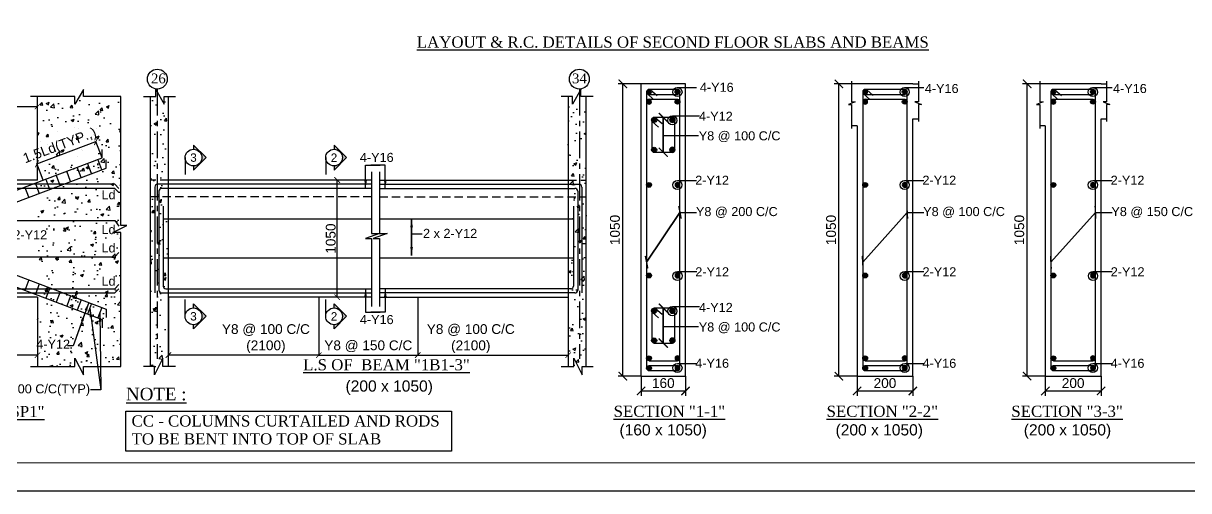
# Model space of a CAD drawing. Header units: inches. Extents: x 278200 to 407749, y -182622 to -96622.
# Drawn here: x 302675 to 344512, y -182622 to -165861 of the extents above; entities that cross this region are included whole.
import ezdxf
from ezdxf.enums import TextEntityAlignment as Align

# ---------------------------------------------------------------- set-up
doc = ezdxf.new("R2010")
doc.units = ezdxf.units.IN
doc.header["$MEASUREMENT"] = 0
doc.linetypes.add('CENTER', pattern=[50.8, 31.75, -6.35, 6.35, -6.35])
doc.linetypes.add('Hidden', pattern=[3, 2, -1])
for name, color, linetype in [('1', 8, 'Continuous'), ('1 SHEET', 7, 'Continuous'), ('2', 5, 'Continuous'), ('4', 4, 'Continuous'), ('5', 2, 'Continuous'), ('ARROW', 5, 'Continuous'), ('DIM', 251, 'Continuous'), ('GIRD CIR', 1, 'Continuous'), ('GIRD TEXT', 4, 'Continuous'), ('GRID', 8, 'CENTER'), ('REINFORCEMENT', 3, 'Continuous'), ('STIRRUPS', 3, 'Continuous'), ('TEXT-1', 3, 'Continuous')]:
    doc.layers.add(name, color=color, linetype=linetype)
for name, color, linetype, lineweight in [('GRID NO', 4, 'Continuous', 9), ('JKEC COLHAT', 2, 'Continuous', 20), ('text', 4, 'Continuous', 30)]:
    doc.layers.add(name, color=color, linetype=linetype, lineweight=lineweight)
doc.styles.add('T-200', font='arial.ttf', dxfattribs={"height": 300})
doc.styles.add('T200', font='sanss___.ttf', dxfattribs={"height": 275})
doc.styles.add('T300', font='sanss___.ttf', dxfattribs={"height": 350})
doc.styles.add('T400', font='romantic.ttf')
doc.dimstyles.new('SCALE 25', dxfattribs={"dimtxt": 500, "dimasz": 200, "dimexe": 6, "dimexo": 0, "dimgap": 50, "dimtad": 1, "dimdec": 0, "dimlfac": 0.25, "dimrnd": 5, "dimzin": 3, "dimdsep": 46, "dimtxsty": 'T300', "dimblk": 'ARCHTICK', "dimcen": 0.09, "dimclrd": 5, "dimclre": 8, "dimclrt": 1, "dimadec": 0, "dimazin": 0, "dimtfac": 1, "dimtdec": 0, "dimtix": 1, "dimtofl": 0, "dimtmove": 2, "dimatfit": 3, "dimfxl": 1, "dimtolj": 1, "dimtzin": 0, "dimlwd": -1, "dimlwe": -1, "dimarcsym": 0})
doc.dimstyles.new('SCALE-10', dxfattribs={"dimtxt": 350, "dimasz": 300, "dimexe": 170, "dimexo": 0, "dimgap": 100, "dimtad": 1, "dimdec": 0, "dimlfac": 0.1, "dimrnd": 5, "dimzin": 12, "dimdsep": 46, "dimtxsty": 'T300', "dimblk": 'ARCHTICK', "dimcen": 0, "dimclrd": 5, "dimclre": 252, "dimclrt": 1, "dimadec": 1, "dimazin": 3, "dimtfac": 1, "dimtdec": 0, "dimtix": 1, "dimtmove": 2, "dimatfit": 3, "dimldrblk": 'ARCHTICK', "dimfxl": 5000, "dimtvp": 1, "dimtolj": 1, "dimtzin": 9, "dimarcsym": 2})
doc.dimstyles.new('T200', dxfattribs={"dimtxt": 275, "dimasz": 250, "dimexe": 0, "dimexo": 0, "dimgap": 5, "dimtad": 1, "dimdec": 0, "dimrnd": 5, "dimzin": 0, "dimdsep": 46, "dimtxsty": 'T200', "dimblk": 'ARCHTICK', "dimcen": 300, "dimclrd": 5, "dimclre": 252, "dimclrt": 1, "dimadec": 0, "dimazin": 0, "dimtfac": 50, "dimtdec": 0, "dimtofl": 0, "dimtmove": 2, "dimatfit": 3, "dimfxl": 1, "dimtolj": 1, "dimtzin": 0, "dimarcsym": 2})

# ---------------------------------------------------------------- blocks, each defined once
blk = doc.blocks.new('_ARCHTICK')
at = {"color": 0, "linetype": 'ByBlock', "const_width": 0.15}
blk.add_lwpolyline([(-0.5, -0.5), (0.5, 0.5)], dxfattribs=at)
blk = doc.blocks.new('*D808')
at = {"layer": 'Defpoints', "color": 0}
for p in [(331955, -168032), (332608, -168032), (332608, -178515)]:
    blk.add_point(p, dxfattribs=at)
at = {"layer": 'DIM', "color": 252, "lineweight": -2}
for p, q in [((332608, -168032), (331785, -168032)), ((332608, -178515), (331785, -178515))]:
    blk.add_line(p, q, dxfattribs=at)
at = {"layer": 'DIM', "color": 5, "lineweight": -2}
blk.add_line((331955, -178515), (331955, -168032), dxfattribs=at)
at = {"layer": 'DIM', "color": 5, "lineweight": -2, "xscale": 300, "yscale": 300, "zscale": 300}
for p, rotation in [((331955, -168032), 90), ((331955, -178515), 270)]:
    blk.add_blockref('_ARCHTICK', p, dxfattribs=dict(at, rotation=rotation))
at = {"layer": 'DIM', "color": 1, "insert": (331674, -173273), "char_height": 350, "attachment_point": 5, "rotation": 90, "style": 'T300'}
blk.add_mtext('\\A1;1050', dxfattribs=at)
blk = doc.blocks.new('*D809')
at = {"layer": 'Defpoints', "color": 0}
for p in [(332608, -178515), (334608, -178515), (334608, -179046)]:
    blk.add_point(p, dxfattribs=at)
at = {"layer": 'DIM', "color": 252, "lineweight": -2}
for p, q in [((332608, -178515), (332608, -179216)), ((334608, -178515), (334608, -179216))]:
    blk.add_line(p, q, dxfattribs=at)
at = {"layer": 'DIM', "color": 5, "lineweight": -2}
blk.add_line((332608, -179046), (334608, -179046), dxfattribs=at)
at = {"layer": 'DIM', "color": 5, "lineweight": -2, "xscale": 300, "yscale": 300, "zscale": 300, "rotation": 180}
blk.add_blockref('_ARCHTICK', (332608, -179046), dxfattribs=at)
at = {"layer": 'DIM', "color": 5, "lineweight": -2, "xscale": 300, "yscale": 300, "zscale": 300}
blk.add_blockref('_ARCHTICK', (334608, -179046), dxfattribs=at)
at = {"layer": 'DIM', "color": 1, "insert": (333608, -178765), "char_height": 350, "attachment_point": 5, "style": 'T300'}
blk.add_mtext('\\A1;200', dxfattribs=at)
blk = doc.blocks.new('ROD')
at = {"layer": '5'}
h = blk.add_hatch(color=256, dxfattribs=at)
edge = h.paths.add_edge_path()
edge.add_arc((0, 0), 135, 0, 360)
at = {"layer": '5', "color": 6}
blk.add_circle((0, 0), 135, dxfattribs=at)
blk = doc.blocks.new('*D824')
at = {"layer": 'Defpoints', "color": 0}
for p in [(293585, -175682), (303185, -175682), (293585, -177760)]:
    blk.add_point(p, dxfattribs=at)
at = {"layer": 'DIM', "color": 8}
for p, q in [((293585, -175682), (293585, -177766)), ((303185, -175682), (303185, -177766))]:
    blk.add_line(p, q, dxfattribs=at)
at = {"layer": 'DIM', "color": 5}
blk.add_line((303185, -177760), (293585, -177760), dxfattribs=at)
at = {"layer": 'DIM', "color": 5, "xscale": 200, "yscale": 200, "zscale": 200, "rotation": 180}
blk.add_blockref('_ARCHTICK', (293585, -177760), dxfattribs=at)
at = {"layer": 'DIM', "color": 5, "xscale": 200, "yscale": 200, "zscale": 200}
blk.add_blockref('_ARCHTICK', (303185, -177760), dxfattribs=at)
at = {"layer": 'DIM', "color": 1, "insert": (298108, -177444), "char_height": 350, "attachment_point": 5, "style": 'T300'}
blk.add_mtext('\\A1;Y8 @ 200 C/C', dxfattribs=at)
blk = doc.blocks.new('*D825')
at = {"layer": 'Defpoints', "color": 0}
for p in [(293585, -168842), (303185, -168842), (303185, -168842)]:
    blk.add_point(p, dxfattribs=at)
at = {"layer": 'DIM', "color": 8}
for p, q in [((293585, -168842), (293585, -168836)), ((303185, -168842), (303185, -168836))]:
    blk.add_line(p, q, dxfattribs=at)
at = {"layer": 'DIM', "color": 5}
blk.add_line((293585, -168842), (303185, -168842), dxfattribs=at)
at = {"layer": 'DIM', "color": 5, "xscale": 200, "yscale": 200, "zscale": 200, "rotation": 180}
blk.add_blockref('_ARCHTICK', (293585, -168842), dxfattribs=at)
at = {"layer": 'DIM', "color": 5, "xscale": 200, "yscale": 200, "zscale": 200}
blk.add_blockref('_ARCHTICK', (303185, -168842), dxfattribs=at)
at = {"layer": 'DIM', "color": 1, "insert": (298385, -168612), "char_height": 350, "attachment_point": 5, "style": 'T300'}
blk.add_mtext('\\A1;2400', dxfattribs=at)
blk = doc.blocks.new('*D821')
at = {"layer": 'Defpoints', "color": 0}
for p in [(324197, -168032), (324850, -168032), (324850, -178515)]:
    blk.add_point(p, dxfattribs=at)
at = {"layer": 'DIM', "color": 252, "lineweight": -2}
for p, q in [((324850, -168032), (324027, -168032)), ((324850, -178515), (324027, -178515))]:
    blk.add_line(p, q, dxfattribs=at)
at = {"layer": 'DIM', "color": 5, "lineweight": -2}
blk.add_line((324197, -178515), (324197, -168032), dxfattribs=at)
at = {"layer": 'DIM', "color": 5, "lineweight": -2, "xscale": 300, "yscale": 300, "zscale": 300}
for p, rotation in [((324197, -168032), 90), ((324197, -178515), 270)]:
    blk.add_blockref('_ARCHTICK', p, dxfattribs=dict(at, rotation=rotation))
at = {"layer": 'DIM', "color": 1, "insert": (323916, -173273), "char_height": 350, "attachment_point": 5, "rotation": 90, "style": 'T300'}
blk.add_mtext('\\A1;1050', dxfattribs=at)
blk = doc.blocks.new('*D822')
at = {"layer": 'Defpoints', "color": 0}
for p in [(324850, -178515), (326450, -178515), (326450, -179046)]:
    blk.add_point(p, dxfattribs=at)
at = {"layer": 'DIM', "color": 252, "lineweight": -2}
for p, q in [((324850, -178515), (324850, -179216)), ((326450, -178515), (326450, -179216))]:
    blk.add_line(p, q, dxfattribs=at)
at = {"layer": 'DIM', "color": 5, "lineweight": -2}
blk.add_line((324850, -179046), (326450, -179046), dxfattribs=at)
at = {"layer": 'DIM', "color": 5, "lineweight": -2, "xscale": 300, "yscale": 300, "zscale": 300, "rotation": 180}
blk.add_blockref('_ARCHTICK', (324850, -179046), dxfattribs=at)
at = {"layer": 'DIM', "color": 5, "lineweight": -2, "xscale": 300, "yscale": 300, "zscale": 300}
blk.add_blockref('_ARCHTICK', (326450, -179046), dxfattribs=at)
at = {"layer": 'DIM', "color": 1, "insert": (325650, -178765), "char_height": 350, "attachment_point": 5, "style": 'T300'}
blk.add_mtext('\\A1;160', dxfattribs=at)
blk = doc.blocks.new('*D826')
at = {"layer": 'Defpoints', "color": 0}
for p in [(305283, -170100), (305503, -170682), (303385, -171482)]:
    blk.add_point(p, dxfattribs=at)
at = {"layer": 'DIM', "color": 5}
blk.add_line((303165, -170900), (305283, -170100), dxfattribs=at)
at = {"layer": 'DIM', "color": 8}
for p, q in [((305503, -170682), (305281, -170095)), ((303385, -171482), (303163, -170894))]:
    blk.add_line(p, q, dxfattribs=at)
at = {"layer": 'DIM', "color": 5, "xscale": 200, "yscale": 200, "zscale": 200}
for p, rotation in [((305283, -170100), 20.68537958490708), ((303165, -170900), 200.6853795849071)]:
    blk.add_blockref('_ARCHTICK', p, dxfattribs=dict(at, rotation=rotation))
at = {"layer": 'DIM', "color": 1, "insert": (303995, -170280), "char_height": 350, "attachment_point": 5, "rotation": 20.6854, "style": 'T300'}
blk.add_mtext('\\A1;1.5Ld(TYP.,)', dxfattribs=at)
blk = doc.blocks.new('*D831')
at = {"layer": 'Defpoints', "color": 0}
for p in [(313942, -171482), (314202, -171482), (314302, -175682)]:
    blk.add_point(p, dxfattribs=at)
at = {"layer": 'DIM', "color": 8}
for p, q in [((314202, -171482), (313936, -171482)), ((314302, -175682), (313936, -175682))]:
    blk.add_line(p, q, dxfattribs=at)
at = {"layer": 'DIM', "color": 5}
blk.add_line((313942, -175682), (313942, -171482), dxfattribs=at)
at = {"layer": 'DIM', "color": 5, "xscale": 200, "yscale": 200, "zscale": 200}
for p, rotation in [((313942, -171482), 90), ((313942, -175682), 270)]:
    blk.add_blockref('_ARCHTICK', p, dxfattribs=dict(at, rotation=rotation))
at = {"layer": 'DIM', "color": 1, "insert": (313712, -173582), "char_height": 350, "attachment_point": 5, "rotation": 90, "style": 'T300'}
blk.add_mtext('\\A1;1050', dxfattribs=at)
blk = doc.blocks.new('*D832')
at = {"layer": 'Defpoints', "color": 0}
for p in [(307885, -175682), (313285, -175682), (307885, -177760)]:
    blk.add_point(p, dxfattribs=at)
at = {"layer": 'DIM', "color": 8}
for p, q in [((307885, -175682), (307885, -177766)), ((313285, -175682), (313285, -177766))]:
    blk.add_line(p, q, dxfattribs=at)
at = {"layer": 'DIM', "color": 5}
blk.add_line((313285, -177760), (307885, -177760), dxfattribs=at)
at = {"layer": 'DIM', "color": 5, "xscale": 200, "yscale": 200, "zscale": 200, "rotation": 180}
blk.add_blockref('_ARCHTICK', (307885, -177760), dxfattribs=at)
at = {"layer": 'DIM', "color": 5, "xscale": 200, "yscale": 200, "zscale": 200}
blk.add_blockref('_ARCHTICK', (313285, -177760), dxfattribs=at)
at = {"layer": 'DIM', "color": 1, "insert": (311384, -177171), "char_height": 350, "attachment_point": 5, "style": 'T300'}
blk.add_mtext('\\A1;Y8 @ 100 C/C\\P(2100)', dxfattribs=at)
blk = doc.blocks.new('*D835')
at = {"layer": 'Defpoints', "color": 0}
for p in [(313285, -175682), (316836, -175682), (316836, -177760)]:
    blk.add_point(p, dxfattribs=at)
at = {"layer": 'DIM', "color": 8}
for p, q in [((313285, -175682), (313285, -177766)), ((316836, -175682), (316836, -177766))]:
    blk.add_line(p, q, dxfattribs=at)
at = {"layer": 'DIM', "color": 5}
blk.add_line((313285, -177760), (316836, -177760), dxfattribs=at)
at = {"layer": 'DIM', "color": 5, "xscale": 200, "yscale": 200, "zscale": 200, "rotation": 180}
blk.add_blockref('_ARCHTICK', (313285, -177760), dxfattribs=at)
at = {"layer": 'DIM', "color": 5, "xscale": 200, "yscale": 200, "zscale": 200}
blk.add_blockref('_ARCHTICK', (316836, -177760), dxfattribs=at)
at = {"layer": 'DIM', "color": 1, "insert": (315060, -177444), "char_height": 350, "attachment_point": 5, "style": 'T300'}
blk.add_mtext('\\A1;Y8 @ 150 C/C', dxfattribs=at)
blk = doc.blocks.new('*D836')
at = {"layer": 'Defpoints', "color": 0}
for p in [(316836, -175682), (322236, -175682), (322236, -177760)]:
    blk.add_point(p, dxfattribs=at)
at = {"layer": 'DIM', "color": 8}
for p, q in [((316836, -175682), (316836, -177766)), ((322236, -175682), (322236, -177766))]:
    blk.add_line(p, q, dxfattribs=at)
at = {"layer": 'DIM', "color": 5}
blk.add_line((316836, -177760), (322236, -177760), dxfattribs=at)
at = {"layer": 'DIM', "color": 5, "xscale": 200, "yscale": 200, "zscale": 200, "rotation": 180}
blk.add_blockref('_ARCHTICK', (316836, -177760), dxfattribs=at)
at = {"layer": 'DIM', "color": 5, "xscale": 200, "yscale": 200, "zscale": 200}
blk.add_blockref('_ARCHTICK', (322236, -177760), dxfattribs=at)
at = {"layer": 'DIM', "color": 1, "insert": (318738, -177171), "char_height": 350, "attachment_point": 5, "style": 'T300'}
blk.add_mtext('\\A1;Y8 @ 100 C/C\\P(2100)', dxfattribs=at)
blk = doc.blocks.new('*D837')
at = {"layer": 'Defpoints', "color": 0}
for p in [(338711, -168032), (339364, -168032), (339364, -178515)]:
    blk.add_point(p, dxfattribs=at)
at = {"layer": 'DIM', "color": 252, "lineweight": -2}
for p, q in [((339364, -168032), (338541, -168032)), ((339364, -178515), (338541, -178515))]:
    blk.add_line(p, q, dxfattribs=at)
at = {"layer": 'DIM', "color": 5, "lineweight": -2}
blk.add_line((338711, -178515), (338711, -168032), dxfattribs=at)
at = {"layer": 'DIM', "color": 5, "lineweight": -2, "xscale": 300, "yscale": 300, "zscale": 300}
for p, rotation in [((338711, -168032), 90), ((338711, -178515), 270)]:
    blk.add_blockref('_ARCHTICK', p, dxfattribs=dict(at, rotation=rotation))
at = {"layer": 'DIM', "color": 1, "insert": (338431, -173273), "char_height": 350, "attachment_point": 5, "rotation": 90, "style": 'T300'}
blk.add_mtext('\\A1;1050', dxfattribs=at)
blk = doc.blocks.new('*D838')
at = {"layer": 'Defpoints', "color": 0}
for p in [(339364, -178515), (341364, -178515), (341364, -179046)]:
    blk.add_point(p, dxfattribs=at)
at = {"layer": 'DIM', "color": 252, "lineweight": -2}
for p, q in [((339364, -178515), (339364, -179216)), ((341364, -178515), (341364, -179216))]:
    blk.add_line(p, q, dxfattribs=at)
at = {"layer": 'DIM', "color": 5, "lineweight": -2}
blk.add_line((339364, -179046), (341364, -179046), dxfattribs=at)
at = {"layer": 'DIM', "color": 5, "lineweight": -2, "xscale": 300, "yscale": 300, "zscale": 300, "rotation": 180}
blk.add_blockref('_ARCHTICK', (339364, -179046), dxfattribs=at)
at = {"layer": 'DIM', "color": 5, "lineweight": -2, "xscale": 300, "yscale": 300, "zscale": 300}
blk.add_blockref('_ARCHTICK', (341364, -179046), dxfattribs=at)
at = {"layer": 'DIM', "color": 1, "insert": (340364, -178765), "char_height": 350, "attachment_point": 5, "style": 'T300'}
blk.add_mtext('\\A1;200', dxfattribs=at)

msp = doc.modelspace()

# ---------------------------------------------------------------- hatches: boundary and pattern name
at = {"layer": '1'}
h = msp.add_hatch(dxfattribs=at)
h.set_pattern_fill('AR-CONC', color=256, scale=150, style=0)
h.set_pattern_definition([(50, (124248.6, -18806.5), (1075.8903, -94.1282), [112.5, -1237.5]), (355, (124248.6, -18806.5), (-208.127, 1128.288), [90, -990]), (100.45144, (124338.3, -18814.3), (867.7633, 1034.16), [95.6103, -1051.713]), (46.1842, (124248.6, -18506.5), (1600.862, -248.279), [168.75, -1856.25]), (96.6356, (124382, -18527.2), (1401.993, 1461.178), [143.416, -1577.571]), (351.1842, (124248.6, -18506.5), (1401.993, 1461.178), [135, -1485]), (21, (124398.6, -18581.5), (895.3606, -603.9283), [112.5, -1237.5]), (326, (124398.6, -18581.5), (364.973, 1087.725), [90, -990]), (71.45144, (124473.2, -18631.8), (1260.3336, 483.7967), [95.6103, -1051.713]), (37.5, (124248.6, -18806.47), (18.2398, 499.3408), [0, -978, 0, -1005, 0, -993.75]), (7.5, (124248.6, -18806.47), (394.6043, 591.6176), [0, -573, 0, -955.5, 0, -378.75]), (327.5, (123914.1, -18806.47), (800.73365, -33.8323), [0, -375, 0, -1170, 0, -1552.5]), (317.5, (123764.1, -18806.5), (874.7793, 150.1575), [0, -487.5, 0, -777, 0, -1102.5])])
h.paths.add_polyline_path([(303184.9, -168682), (304529.9, -168682), (304679.9, -168982), (304679.9, -168382), (304829.9, -168682), (306174.9, -168682), (306174.9, -171682), (303184.9, -171682)])
h.paths.add_polyline_path([(303184.9, -171682), (306174.9, -171682), (306174.9, -172202), (303184.9, -172202)])
h.paths.add_polyline_path([(306174.9, -178170.1), (304829.9, -178170.1), (304829.9, -178469.6), (304529.9, -177864.6), (304529.9, -178170.1), (303184.9, -178170.1), (303184.9, -172202), (306174.9, -172202), (306174.9, -173116.2), (306389.4, -173116.2), (305892.4, -173360.2), (306174.9, -173360.2)])
h = msp.add_hatch(dxfattribs=at)
h.set_pattern_fill('AR-CONC', color=256, scale=150, style=0)
h.set_pattern_definition([(50, (134949.1, -18806.5), (1075.8903, -94.1282), [112.5, -1237.5]), (355, (134949.1, -18806.5), (-208.127, 1128.288), [90, -990]), (100.45144, (135038.8, -18814.3), (867.7633, 1034.16), [95.6103, -1051.713]), (46.1842, (134949.1, -18506.5), (1600.862, -248.279), [168.75, -1856.25]), (96.6356, (135082.5, -18527.2), (1401.993, 1461.178), [143.416, -1577.571]), (351.1842, (134949.1, -18506.5), (1401.993, 1461.178), [135, -1485]), (21, (135099.1, -18581.5), (895.3606, -603.9283), [112.5, -1237.5]), (326, (135099.1, -18581.5), (364.973, 1087.725), [90, -990]), (71.45144, (135173.7, -18631.8), (1260.3336, 483.7967), [95.6103, -1051.713]), (37.5, (134949.1, -18806.47), (18.2398, 499.3408), [0, -978, 0, -1005, 0, -993.75]), (7.5, (134949.1, -18806.47), (394.6043, 591.6176), [0, -573, 0, -955.5, 0, -378.75]), (327.5, (134614.6, -18806.47), (800.73365, -33.8323), [0, -375, 0, -1170, 0, -1552.5]), (317.5, (134464.6, -18806.5), (874.7793, 150.1575), [0, -487.5, 0, -777, 0, -1102.5])])
h.paths.add_polyline_path([(307245.4, -172202), (307245.4, -178170.1), (307885.4, -178170.1), (307885.4, -172202)])
h.paths.add_polyline_path([(307245.4, -168482), (307245.4, -171682), (307885.4, -171682), (307885.4, -168482)])
h.paths.add_polyline_path([(307245.4, -171682), (307245.4, -172202), (307885.4, -172202), (307885.4, -171682)])
h = msp.add_hatch(dxfattribs=at)
h.set_pattern_fill('AR-CONC', color=256, scale=150, style=0)
h.set_pattern_definition([(50, (114269.6, -18806.5), (1075.8903, -94.1282), [112.5, -1237.5]), (355, (114269.6, -18806.5), (-208.127, 1128.288), [90, -990]), (100.45144, (114359.2, -18814.3), (867.7633, 1034.16), [95.6103, -1051.713]), (46.1842, (114269.6, -18506.5), (1600.862, -248.279), [168.75, -1856.25]), (96.63564, (114403, -18527.2), (1401.993, 1461.178), [143.416, -1577.571]), (351.1842, (114269.6, -18506.5), (1401.993, 1461.178), [135, -1485]), (21, (114419.6, -18581.5), (895.3606, -603.9283), [112.5, -1237.5]), (326, (114419.6, -18581.5), (364.973, 1087.725), [90, -990]), (71.45144, (114494.2, -18631.8), (1260.3336, 483.7967), [95.6103, -1051.713]), (37.5, (114269.6, -18806.47), (18.2398, 499.3408), [0, -978, 0, -1005, 0, -993.75]), (7.5, (114269.6, -18806.47), (394.6043, 591.6176), [0, -573, 0, -955.5, 0, -378.75]), (327.5, (113935.1, -18806.47), (800.73365, -33.8323), [0, -375, 0, -1170, 0, -1552.5]), (317.5, (113785.1, -18806.5), (874.7793, 150.1575), [0, -487.5, 0, -777, 0, -1102.5])])
h.paths.add_polyline_path([(322876.4, -172202), (322876.4, -178170.1), (322236.4, -178170.1), (322236.4, -172202)])
h.paths.add_polyline_path([(322876.4, -168482), (322876.4, -171682), (322236.4, -171682), (322236.4, -168482)])
h.paths.add_polyline_path([(322876.4, -171682), (322876.4, -172202), (322236.4, -172202), (322236.4, -171682)])
for points in [[(309234.2, -170676.9), (308784.2, -171126.9), (308784.2, -170976.9, 0.4142136), (309084.2, -170676.9, 0.4142136), (308784.2, -170376.9), (308784.2, -170226.9)], [(314279.7, -170676.9), (313829.7, -171126.9), (313829.7, -170976.9, 0.4142136), (314129.7, -170676.9, 0.4142136), (313829.7, -170376.9), (313829.7, -170226.9)], [(309234.2, -176369.1), (308784.2, -175919.1), (308784.2, -176069.1, -0.4142136), (309084.2, -176369.1, -0.4142136), (308784.2, -176669.1), (308784.2, -176819.1)], [(314279.7, -176369.1), (313829.7, -175919.1), (313829.7, -176069.1, -0.4142136), (314129.7, -176369.1, -0.4142136), (313829.7, -176669.1), (313829.7, -176819.1)]]:
    msp.add_hatch(color=30, dxfattribs=at).paths.add_polyline_path(points)
at = {"layer": '5'}
h = msp.add_hatch(color=6, dxfattribs=at)
edge = h.paths.add_edge_path()
edge.add_ellipse((325323.3, -169327.5), major_axis=(90.7, 0.6), ratio=1, start_angle=0, end_angle=360)
h = msp.add_hatch(color=6, dxfattribs=at)
edge = h.paths.add_edge_path()
edge.add_ellipse((325975.8, -169327.5), major_axis=(-90.7, 0.6), ratio=1, start_angle=0, end_angle=360, ccw=False)
h = msp.add_hatch(color=6, dxfattribs=at)
edge = h.paths.add_edge_path()
edge.add_ellipse((325323.3, -170396.4), major_axis=(90.7, 0.6), ratio=1, start_angle=0, end_angle=360)
h = msp.add_hatch(color=6, dxfattribs=at)
edge = h.paths.add_edge_path()
edge.add_ellipse((325974.2, -170397.2), major_axis=(-90.7, 0.6), ratio=1, start_angle=0, end_angle=360, ccw=False)
h = msp.add_hatch(color=6, dxfattribs=at)
edge = h.paths.add_edge_path()
edge.add_ellipse((325323.3, -176168.1), major_axis=(90.7, 0.6), ratio=1, start_angle=0, end_angle=360)
h = msp.add_hatch(color=6, dxfattribs=at)
edge = h.paths.add_edge_path()
edge.add_ellipse((325975.8, -176168.1), major_axis=(-90.7, 0.6), ratio=1, start_angle=0, end_angle=360, ccw=False)
h = msp.add_hatch(color=6, dxfattribs=at)
edge = h.paths.add_edge_path()
edge.add_ellipse((325323.3, -177237), major_axis=(90.7, 0.6), ratio=1, start_angle=0, end_angle=360)
h = msp.add_hatch(color=6, dxfattribs=at)
edge = h.paths.add_edge_path()
edge.add_ellipse((325975.1, -177237.6), major_axis=(-90.7, 0.6), ratio=1, start_angle=0, end_angle=360, ccw=False)

# ---------------------------------------------------------------- linework, layer by layer
at = {"layer": '1', "color": 30}
for p, q in [((308484.2, -170676.9), (308484.2, -171276.9)), ((313529.7, -170676.9), (313529.7, -171276.9)), ((308484.2, -176369.1), (308484.2, -175769.1)), ((313529.7, -176369.1), (313529.7, -175769.1))]:
    msp.add_line(p, q, dxfattribs=at)
at = {"layer": '1', "linetype": 'Hidden', "lineweight": -3, "ltscale": 150}
for p, q in [((307885.4, -171482), (307245.4, -171482)), ((322236.4, -171482), (322876.4, -171482)), ((315176.7, -172082), (307245.4, -172082)), ((315456.7, -172082), (322876.4, -172082))]:
    msp.add_line(p, q, dxfattribs=at)
at = {"layer": '1'}
for points in [[(332407.7, -167934.3), (332407.7, -168680.3), (332535.4, -168680.3), (332296.8, -168775.2), (332407.7, -168775.2), (332407.7, -169635.2)], [(334807.7, -167934.3), (334807.7, -168680.3), (334679.9, -168680.3), (334918.5, -168775.2), (334807.7, -168775.2), (334807.7, -169385.2)], [(339164.3, -167934.3), (339164.3, -168680.3), (339292, -168680.3), (339053.5, -168775.2), (339164.3, -168775.2), (339164.3, -169635.2)], [(341564.3, -167934.3), (341564.3, -168680.3), (341436.5, -168680.3), (341675.1, -168775.2), (341564.3, -168775.2), (341564.3, -169385.2)]]:
    msp.add_lwpolyline(points, dxfattribs=at)
at = {"layer": '1', "lineweight": -3, "ltscale": 0.5}
for points in [[(306174.9, -168482), (304829.9, -168482), (304829.9, -168239.5), (304529.9, -168761.5), (304529.9, -168482), (302937.4, -168482)], [(306174.9, -178170.1), (306174.9, -173360.2), (305892.4, -173360.2), (306389.4, -173116.2), (306174.9, -173116.2), (306174.9, -168482)], [(306991.9, -168482), (307435.3, -168482), (307435.3, -168239.5), (307735.3, -168761.5), (307735.3, -168482), (308132.8, -168482)], [(323129.8, -168482), (322686.5, -168482), (322686.5, -168239.5), (322386.5, -168761.5), (322386.5, -168482), (321988.9, -168482)], [(315176.7, -171182), (315176.7, -173400.2), (315461.3, -173400.2), (314956.8, -173579.7), (315176.7, -173579.7), (315176.7, -176016.9)], [(315456, -171182), (315456, -173400.2), (315740.6, -173400.2), (315236.1, -173579.7), (315456, -173579.7), (315456, -176016.9)], [(302937.4, -178170.1), (304529.9, -178170.1), (304529.9, -177864.6), (304829.9, -178469.6), (304829.9, -178170.1), (306174.9, -178170.1)], [(308132.8, -178170.1), (307686.9, -178170.1), (307686.9, -177864.6), (307386.9, -178469.6), (307386.9, -178170.1), (306991.9, -178170.1)], [(321988.9, -178170.1), (322434.9, -178170.1), (322434.9, -177864.6), (322734.9, -178469.6), (322734.9, -178170.1), (323129.8, -178170.1)]]:
    msp.add_lwpolyline(points, dxfattribs=at)
at = {"layer": '1', "color": 30}
for points in [[(308784.2, -170976.9), (308784.2, -171126.9), (309234.2, -170676.9), (308784.2, -170226.9), (308784.2, -170376.9)], [(313829.7, -170976.9), (313829.7, -171126.9), (314279.7, -170676.9), (313829.7, -170226.9), (313829.7, -170376.9)], [(308784.2, -176069.1), (308784.2, -175919.1), (309234.2, -176369.1), (308784.2, -176819.1), (308784.2, -176669.1)], [(313829.7, -176069.1), (313829.7, -175919.1), (314279.7, -176369.1), (313829.7, -176819.1), (313829.7, -176669.1)]]:
    msp.add_lwpolyline(points, dxfattribs=at)
for centre in [(308784.2, -170676.9), (313829.7, -170676.9), (308784.2, -176369.1), (313829.7, -176369.1)]:
    msp.add_circle(centre, 300, dxfattribs=at)
at = {"layer": '2'}
for p, q in [((326146.2, -168160.7), (326847.7, -168160.7)), ((332607.7, -168031.6), (332407.7, -168031.6)), ((334304.1, -168160.7), (335005.6, -168160.7)), ((334607.7, -168031.6), (334807.7, -168031.6)), ((339364.3, -168031.6), (339164.3, -168031.6)), ((341060.8, -168160.7), (341762.3, -168160.7)), ((341364.3, -168031.6), (341564.3, -168031.6)), ((303184.9, -171482), (303184.9, -168482)), ((307245.4, -178170.1), (307245.4, -168482)), ((307885.4, -178170.1), (307885.4, -168482)), ((322236.4, -168482), (322236.4, -178170.1)), ((322876.4, -178170.1), (322876.4, -168482)), ((325976.4, -169178), (326952.6, -169178)), ((334607.7, -169281.6), (334807.7, -169281.6)), ((341364.3, -169281.6), (341564.3, -169281.6)), ((332607.7, -169531.6), (332407.7, -169531.6)), ((339364.3, -169531.6), (339164.3, -169531.6)), ((325649.7, -169887.7), (326918.4, -169887.7)), ((303184.9, -171482), (293584.9, -171482)), ((315176.7, -171482), (307885.4, -171482)), ((315456.7, -171482), (322236.4, -171482)), ((326155.8, -171492), (326846.1, -171492)), ((334313.8, -171492), (335004, -171492)), ((341070.4, -171492), (341760.7, -171492)), ((326249.7, -172641.1), (326847.7, -172641.1)), ((334407.7, -172641.1), (335005.6, -172641.1)), ((341164.3, -172641.1), (341762.3, -172641.1)), ((326159, -174758), (326849.3, -174758)), ((334316.9, -174758), (335007.2, -174758)), ((341073.6, -174758), (341763.8, -174758)), ((303184.9, -175682), (293584.9, -175682)), ((303184.9, -175682), (303184.9, -178170.1)), ((315176.7, -175682), (307885.4, -175682)), ((315456.7, -175682), (322236.4, -175682)), ((325976.4, -176018.6), (326952.6, -176018.6)), ((325649.7, -176728.3), (326918.4, -176728.3)), ((326157.4, -178056.6), (326847.7, -178056.6)), ((334315.4, -178056.6), (335005.6, -178056.6)), ((341072, -178056.6), (341762.3, -178056.6))]:
    msp.add_line(p, q, dxfattribs=at)
msp.add_lwpolyline([(326449.7, -168031.6), (324849.7, -168031.6), (324849.7, -178514.9), (326449.7, -178514.9)], close=True, dxfattribs=at)
for points in [[(334607.7, -168031.6), (332607.7, -168031.6)], [(341364.3, -168031.6), (339364.3, -168031.6)], [(332607.7, -169531.6), (332607.7, -178514.9), (334607.7, -178514.9), (334607.7, -169281.6)], [(339364.3, -169531.6), (339364.3, -178514.9), (341364.3, -178514.9), (341364.3, -169281.6)]]:
    msp.add_lwpolyline(points, dxfattribs=at)
for centre in [(326157.4, -168325.3), (334315.4, -168325.3), (341072, -168325.3), (325976.4, -169342.6), (326155.8, -171656.6), (334313.8, -171656.6), (341070.4, -171656.6), (326159, -174922.6), (334316.9, -174922.6), (341073.6, -174922.6), (325976.4, -176183.2), (326157.4, -178221.2), (334315.4, -178221.2), (341072, -178221.2)]:
    msp.add_circle(centre, 164.6, dxfattribs=at)
at = {"layer": '4', "color": 1}
msp.add_lwpolyline([(306354.1, -179766.2), (318043.6, -179766.2), (318043.6, -181209.1), (306354.1, -181209.1)], close=True, dxfattribs=at)
at = {"layer": '5'}
for p, q in [((325080.4, -168391.8), (325291.1, -168582.6)), ((325193.2, -168250.4), (325426.7, -168449.1)), ((332838.3, -168391.8), (333049, -168582.6)), ((332951.1, -168250.4), (333184.7, -168449.1)), ((339594.9, -168391.8), (339805.6, -168582.6)), ((339707.7, -168250.4), (339941.3, -168449.1))]:
    msp.add_line(p, q, dxfattribs=at)
at = {"layer": '5', "color": 6}
for p, q in [((325140.3, -168408), (326157.3, -168408)), ((325140.3, -168584.4), (326157.3, -168584.4)), ((332897.1, -168408), (334318.2, -168408)), ((332897.1, -168584.4), (334318.2, -168584.4)), ((339653.8, -168408), (341074.8, -168408)), ((339653.8, -168584.4), (341074.8, -168584.4)), ((325140.3, -177962.1), (326157.3, -177962.1)), ((325140.3, -178138.5), (326157.3, -178138.5)), ((332897.1, -177962.1), (334318.2, -177962.1)), ((332897.1, -178138.5), (334318.2, -178138.5)), ((339653.8, -177962.1), (341074.8, -177962.1)), ((339653.8, -178138.5), (341074.8, -178138.5))]:
    msp.add_line(p, q, dxfattribs=at)
at = {"layer": '5', "lineweight": -3, "ltscale": 0.5}
for p, q in [((307395.4, -171732), (307395.4, -175532)), ((315176.7, -171632), (307495.4, -171632)), ((315176.7, -171632), (307495.4, -171632)), ((307545.4, -171882), (307545.4, -175432)), ((315176.7, -171782), (307645.4, -171782)), ((315176.7, -171782), (307645.4, -171782)), ((315456.7, -171632), (322626.4, -171632)), ((315456.7, -171632), (322626.4, -171632)), ((315456.7, -171782), (322476.4, -171782)), ((315456.7, -171782), (322476.4, -171782)), ((322576.4, -171882), (322576.4, -175432)), ((322726.4, -171732), (322726.4, -175532)), ((307695.4, -172418.3), (307695.4, -172443.1)), ((307695.4, -172443.1), (307695.4, -175282)), ((322426.4, -172418.3), (322426.4, -172443.1)), ((322426.4, -172443.1), (322426.4, -175282)), ((315176.7, -172882), (307695.4, -172882)), ((322426.4, -172882), (315456, -172882)), ((315176.7, -174282), (307695.4, -174282)), ((322426.4, -174282), (315456, -174282)), ((307645.4, -175532), (315176.7, -175532)), ((307795.4, -175382), (315176.7, -175382)), ((322326.4, -175382), (315456.7, -175382)), ((322476.4, -175532), (315456.7, -175532))]:
    msp.add_line(p, q, dxfattribs=at)
at = {"layer": '5'}
for points in [[(325149.7, -178314.9), (326149.7, -178314.9, 0.4142136), (326249.7, -178214.9), (326249.7, -168331.6, 0.4142136), (326149.7, -168231.6), (325149.7, -168231.6, 0.4142136), (325049.7, -168331.6), (325049.7, -178214.9, 0.4142136)], [(332907.7, -178314.9), (334307.7, -178314.9, 0.4142136), (334407.7, -178214.9), (334407.7, -168331.6, 0.4142136), (334307.7, -168231.6), (332907.7, -168231.6, 0.4142136), (332807.7, -168331.6), (332807.7, -178214.9, 0.4142136)], [(339664.3, -178314.9), (341064.3, -178314.9, 0.4142136), (341164.3, -178214.9), (341164.3, -168331.6, 0.4142136), (341064.3, -168231.6), (339664.3, -168231.6, 0.4142136), (339564.3, -168331.6), (339564.3, -178214.9, 0.4142136)]]:
    msp.add_lwpolyline(points, format="xyb", close=True, dxfattribs=at)
at = {"layer": '5', "lineweight": -3, "ltscale": 0.5}
for points in [[(293041.7, -174682), (293191.7, -174832), (294503.7, -174832), (305502.3, -170679.2), (305502.3, -170383.5)], [(293041.7, -175082), (293191.7, -175232), (294576.7, -175232), (305643.6, -171053.4), (305643.6, -170757.8)], [(306109.9, -171782), (305959.9, -171632), (293191.7, -171632), (293041.7, -171782)], [(306109.9, -171782), (305959.9, -171632), (293191.7, -171632), (293041.7, -171782)], [(306109.9, -171932), (305959.9, -171782), (293191.7, -171782), (293041.7, -171932)], [(293041.7, -172082), (293191.7, -171932), (294576.7, -171932), (305643.6, -176110.6), (305643.6, -176406.3)], [(293041.7, -172482), (293191.7, -172332), (294503.7, -172332), (305502.3, -176484.9), (305502.3, -176780.5)], [(293041.7, -173110.9), (293191.7, -172932), (305959.9, -172932), (306109.9, -173133.7)], [(293041.7, -174082), (293191.7, -174232), (305959.9, -174232), (306109.9, -174082)], [(293041.7, -175232), (293191.7, -175382), (305959.9, -175382), (306109.9, -175232)], [(293041.7, -175382), (293191.7, -175532), (305959.9, -175532), (306109.9, -175382)]]:
    msp.add_lwpolyline(points, dxfattribs=at)
at = {"layer": '5', "color": 6}
for centre in [(325323.3, -169327.5), (325323.3, -169327.5), (325975.8, -169327.5), (325976.4, -169327.2), (325323.3, -170396.4), (325323.3, -170396.4), (325974.2, -170397.2), (325974.8, -170397), (325323.3, -176168.1), (325323.3, -176168.1), (325975.8, -176168.1), (325976.4, -176167.9), (325323.3, -177237), (325323.3, -177237), (325975.1, -177237.6), (325975.7, -177237.4)]:
    msp.add_circle(centre, 90.5, dxfattribs=at)
at = {"layer": '5', "lineweight": -3, "ltscale": 0.5}
for centre, start, end in [((307495.4, -171732), 90, 180), ((307645.4, -171882), 90, 180), ((322476.4, -171882), 0, 90), ((322626.4, -171732), 0, 90), ((307795.4, -175282), 180, 270), ((322326.4, -175282), 270, 0), ((307645.4, -175432), 180, 270), ((322476.4, -175432), 270, 0)]:
    msp.add_arc(centre, 100, start, end, dxfattribs=at)
at = {"layer": '5', "color": 6}
for centre in [(325323.3, -169327.5), (325323.3, -170396.4), (325323.3, -176168.1), (325323.3, -177237)]:
    msp.add_ellipse(centre, major_axis=(90.7, 0.6), ratio=1, start_param=3.1347379, end_param=9.4179232, dxfattribs=at)
at = {"layer": '5', "color": 6, "extrusion": (0, 0, -1)}
for centre in [(325975.8, -169327.5), (325974.2, -170397.2), (325975.8, -176168.1), (325975.1, -177237.6)]:
    msp.add_ellipse(centre, major_axis=(-90.7, 0.6), ratio=1, start_param=3.1347379, end_param=9.4179232, dxfattribs=at)
at = {"layer": 'ARROW'}
msp.add_lwpolyline([(316613.8, -173415.4), (316998.5, -173415.4)], dxfattribs=at)
at = {"layer": 'Defpoints', "ltscale": 0.2}
msp.add_lwpolyline([(278199.9, -182621.9), (400199.9, -182621.9), (400199.9, -96621.9), (278199.9, -96621.9)], close=True, dxfattribs=at)
at = {"layer": 'GIRD CIR'}
for centre in [(307485.4, -167861.5), (322636.4, -167861.5)]:
    msp.add_circle(centre, 356.5, dxfattribs=at)
at = {"layer": 'GRID', "ltscale": 30}
for p, q in [((307485.4, -168218), (307485.4, -177892.6)), ((322636.4, -168218), (322636.4, -177892.6))]:
    msp.add_line(p, q, dxfattribs=at)
at = {"layer": 'JKEC COLHAT', "ltscale": 0.2}
msp.add_lwpolyline([(279199.9, -181621.9), (399199.9, -181621.9), (399199.9, -97621.9), (279199.9, -97621.9)], close=True, dxfattribs=at)
at = {"layer": 'STIRRUPS'}
for p, q in [((325261.6, -169393.4), (325472.3, -169584.2)), ((325374.4, -169251.9), (325608, -169450.6)), ((304747, -171392), (304605.7, -171017.8)), ((305121.2, -171250.7), (304979.9, -170876.5)), ((305495.4, -171109.4), (305354.1, -170735.2)), ((303624.3, -171815.9), (303483, -171441.7)), ((303998.6, -171674.6), (303857.3, -171300.4)), ((304372.8, -171533.3), (304231.5, -171159.1)), ((302875.9, -172098.5), (302734.6, -171724.2)), ((303250.1, -171957.2), (303108.8, -171582.9)), ((302875.9, -175065.6), (302734.6, -175439.9)), ((303250.1, -175206.9), (303108.8, -175581.1)), ((303624.3, -175348.2), (303483, -175722.4)), ((303998.6, -175489.5), (303857.3, -175863.7)), ((304372.8, -175630.8), (304231.5, -176005)), ((304747, -175772.1), (304605.7, -176146.3)), ((305121.2, -175913.4), (304979.9, -176287.6)), ((305495.4, -176054.7), (305354.1, -176428.9)), ((325374.4, -176092.5), (325608, -176291.2)), ((325261.6, -176234), (325472.3, -176424.8))]:
    msp.add_line(p, q, dxfattribs=at)
for points in [[(325322.8, -170487.1), (325976.7, -170487.1, 0.4142136), (326066.7, -170397.1), (326066.7, -169326.7, 0.4142136), (325976.7, -169236.7), (325322.8, -169236.7, 0.4142136), (325232.8, -169326.7), (325232.8, -170397.1, 0.4142136)], [(325322.8, -177327.7), (325976.7, -177327.7, 0.4142136), (326066.7, -177237.7), (326066.7, -176167.4, 0.4142136), (325976.7, -176077.4), (325322.8, -176077.4, 0.4142136), (325232.8, -176167.4), (325232.8, -177237.7, 0.4142136)]]:
    msp.add_lwpolyline(points, format="xyb", close=True, dxfattribs=at)

# ---------------------------------------------------------------- block references
at = {"layer": '5', "yscale": 0.6479999998491258, "zscale": 0.6479999998491258, "rotation": 180}
for p, xscale in [((325138.3, -168673.3), -0.6479999998491258), ((325139.2, -168320.5), -0.6479999998491258), ((326159.4, -168673.3), 0.6479999998491258), ((326160.3, -168320.5), 0.6479999998491258), ((332897.1, -168320.5), -0.6479999998491258), ((332897.1, -168673.4), -0.6479999998491258), ((334318.2, -168320.5), 0.6479999998491258), ((334318.2, -168673.4), 0.6479999998491258), ((339653.8, -168320.5), -0.6479999998491258), ((339653.8, -168673.4), -0.6479999998491258), ((341074.8, -168320.5), 0.6479999998491258), ((341074.8, -168673.4), 0.6479999998491258)]:
    msp.add_blockref('ROD', p, dxfattribs=dict(at, xscale=xscale))
at = {"layer": '5', "yscale": 0.6479999998491258, "zscale": 0.6479999998491258}
for p, xscale in [((325139.2, -171656.6), 0.6479999998491258), ((326160.3, -171656.6), -0.6479999998491258), ((332897.1, -171656.6), 0.6479999998491258), ((334318.2, -171656.6), -0.6479999998491258), ((339653.8, -171656.6), 0.6479999998491258), ((341074.8, -171656.6), -0.6479999998491258), ((325139.2, -174906.6), 0.6479999998491258), ((326160.3, -174906.6), -0.6479999998491258), ((332897.1, -174906.6), 0.6479999998491258), ((334318.2, -174906.6), -0.6479999998491258), ((339653.8, -174906.6), 0.6479999998491258), ((341074.8, -174906.6), -0.6479999998491258), ((325138.3, -177873.2), 0.6479999998491258), ((326159.4, -177873.2), -0.6479999998491258), ((332897.1, -177873.2), 0.6479999998491258), ((334318.2, -177873.2), -0.6479999998491258), ((339653.8, -177873.2), 0.6479999998491258), ((341074.8, -177873.2), -0.6479999998491258), ((325139.2, -178226), 0.6479999998491258), ((326160.3, -178226), -0.6479999998491258), ((332897.1, -178226), 0.6479999998491258), ((334318.2, -178226), -0.6479999998491258), ((339653.8, -178226), 0.6479999998491258), ((341074.8, -178226), -0.6479999998491258)]:
    msp.add_blockref('ROD', p, dxfattribs=dict(at, xscale=xscale))

# ---------------------------------------------------------------- texts
at = {"layer": '1 SHEET', "color": 4, "ltscale": 7, "style": 'T400'}
msp.add_text('%%ULAYOUT & R.C. DETAILS OF SECOND FLOOR SLABS AND BEAMS', height=400, dxfattribs=at).set_placement((316801.9, -166733.3))
at = {"layer": 'GIRD TEXT', "ltscale": 7, "style": 'T400'}
for s, p in [('26', (307259.2, -168011.5)), ('34', (322375.1, -168011.5))]:
    msp.add_text(s, height=350, dxfattribs=at).set_placement(p)
at = {"layer": 'GRID NO', "style": 'T-200'}
for s, p in [('3', (308784.2, -170676.9)), ('2', (313829.7, -170676.9)), ('3', (308784.2, -176369.1)), ('2', (313829.7, -176369.1))]:
    msp.add_text(s, height=300, dxfattribs=at).set_placement(p, align=Align.MIDDLE)
at = {"layer": 'REINFORCEMENT', "style": 'T300'}
for s, p in [('4-Y16', (326963.2, -168317.6)), ('4-Y16', (335038.7, -168361)), ('4-Y16', (341795.4, -168361)), ('Y8 @ 100 C/C', (326923.8, -170058)), ('2-Y12', (326796.3, -171650.4)), ('2-Y12', (334954.2, -171650.4)), ('2-Y12', (341710.8, -171650.4)), ('Y8 @ 200 C/C', (326822.5, -172774.5)), ('Y8 @ 100 C/C', (334980.4, -172774.5)), ('Y8 @ 150 C/C', (341737, -172774.5)), ('2-Y12', (326799.4, -174934.7)), ('2-Y12', (334957.4, -174934.7)), ('2-Y12', (341714, -174934.7)), ('Y8 @ 100 C/C', (326923.8, -176913.6)), ('4-Y16', (326797.8, -178215.1)), ('4-Y16', (334955.8, -178215.1)), ('4-Y16', (341712.4, -178215.1)), ('Y8 @ 100 C/C(TYP)', (300952.6, -179132.4))]:
    msp.add_text(s, height=325, dxfattribs=at).set_placement(p)
at = {"layer": 'REINFORCEMENT', "color": 4, "style": 'T300'}
for p in [(326930.8, -169356.4), (326930.8, -176212.1)]:
    msp.add_text('4-Y12', height=325, dxfattribs=at).set_placement(p)
at = {"layer": 'REINFORCEMENT', "style": 'T300'}
for s, p in [('4-Y16', (315363.2, -170668.9)), ('2 x 2-Y12', (302558.7, -173444.2)), ('2 x 2-Y12', (317997.4, -173394.2)), ('4-Y16', (315363.2, -176485))]:
    msp.add_text(s, height=325, dxfattribs=at).set_placement(p, align=Align.MIDDLE_CENTER)
at = {"layer": 'text', "style": 'T400'}
for s, p in [('%%UL.S OF  BEAM "1B1-3"', (315711.8, -178106.1)), ('%%UL.S OF SPANDREL BEAM "1SP1"', (298999.3, -179784.6)), ('%%USECTION "1-1"', (325867.5, -179774.8)), ('%%USECTION "2-2"', (333512.6, -179774.8)), ('%%USECTION "3-3"', (340145.6, -179774.8))]:
    msp.add_text(s, height=400, dxfattribs=at).set_placement(p, align=Align.MIDDLE_CENTER)
at = {"layer": 'text', "color": 4, "style": 'T400'}
msp.add_text('%%UNOTE :', height=450, dxfattribs=at).set_placement((306363, -179381.5))
at = {"layer": 'text', "color": 6, "style": 'T300'}
for s, p in [('(200 x 1050)', (315810.4, -178868.2)), ('(160 x 1050)', (325645.3, -180440.2)), ('(200 x 1050)', (333403.2, -180440.2)), ('(200 x 1050)', (340159.8, -180440.2))]:
    msp.add_text(s, height=400, dxfattribs=at).set_placement(p, align=Align.MIDDLE_CENTER)
at = {"layer": 'text', "color": 3, "style": 'T400'}
for s, p in [('CC - COLUMNS CURTAILED AND RODS ', (306560.8, -180321.9)), ('TO BE BENT INTO TOP OF SLAB', (306560.8, -180964.6))]:
    msp.add_text(s, height=400, dxfattribs=at).set_placement(p)
at = {"layer": 'TEXT-1', "color": 6, "style": 'T300'}
for p in [(305734, -172009), (305734, -173258.8), (305734, -173914.8), (305734, -175108.2)]:
    msp.add_text('Ld', height=325, dxfattribs=at).set_placement(p, align=Align.MIDDLE_CENTER)
at = {"layer": 'TEXT-1', "color": 4, "style": 'T300'}
msp.add_text('4-Y12', height=325, dxfattribs=at).set_placement((303746.5, -177368.8), align=Align.MIDDLE_CENTER)

# ---------------------------------------------------------------- dimensions: what is measured, and where the dimension line sits
at = {"layer": 'DIM'}
for base, p1, p2, picture, middle in [((324196.7, -168031.6), (324849.7, -178514.9), (324849.7, -168031.6), '*D821', (323916.4, -173273.3)), ((331954.6, -168031.6), (332607.7, -178514.9), (332607.7, -168031.6), '*D808', (331674.3, -173273.3)), ((338711.2, -168031.6), (339364.3, -178514.9), (339364.3, -168031.6), '*D837', (338430.9, -173273.3))]:
    dim = msp.add_linear_dim(base=base, p1=p1, p2=p2, angle=90, dimstyle='SCALE-10', dxfattribs=at)
    dim.commit()
    dim.dimension.update_dxf_attribs({"geometry": picture, "text_midpoint": middle})
dim = msp.add_linear_dim(base=(303184.9, -168842.5), p1=(293584.9, -168842.5), p2=(303184.9, -168842.5), dimstyle='SCALE 25', override={"dimpost": '\\X'}, dxfattribs=at)
dim.commit()
dim.dimension.update_dxf_attribs({"geometry": '*D825', "text_midpoint": (298384.9, -168612.2)})
for base, p1, p2, angle, text, picture, middle, dimtype in [((305282.8, -170100.4), (303384.9, -171482), (305502.6, -170682.4), 20.68538, '1.5Ld(TYP.,)', '*D826', (303995.4, -170280.3), 161), ((316836.4, -177759.7), (313285.4, -175682), (316836.4, -175682), 180, 'Y8 @ 150 C/C', '*D835', (315060.2, -177444.5), 160), ((322236.4, -177759.7), (316836.4, -175682), (322236.4, -175682), 180, 'Y8 @ 100 C/C\\P(2100)', '*D836', (318738, -177170.8), 160)]:
    dim = msp.add_linear_dim(base=base, p1=p1, p2=p2, angle=angle, text=text, dimstyle='SCALE 25', override={"dimpost": '\\X'}, dxfattribs=at)
    dim.commit()
    dim.dimension.update_dxf_attribs({"geometry": picture, "text_midpoint": middle, "dimtype": dimtype})
dim = msp.add_linear_dim(base=(313942.1, -171482), p1=(314301.9, -175682), p2=(314201.8, -171482), angle=90, dimstyle='SCALE 25', override={"dimpost": '\\X'}, dxfattribs=at)
dim.commit()
dim.dimension.update_dxf_attribs({"geometry": '*D831', "text_midpoint": (313711.8, -173582)})
for base, p1, p2, text, picture, middle in [((293584.9, -177759.7), (303184.9, -175682), (293584.9, -175682), 'Y8 @ 200 C/C', '*D824', (298107.8, -177444.5)), ((307885.4, -177759.7), (313285.4, -175682), (307885.4, -175682), 'Y8 @ 100 C/C\\P(2100)', '*D832', (311383.8, -177170.8))]:
    dim = msp.add_linear_dim(base=base, p1=p1, p2=p2, text=text, dimstyle='SCALE 25', override={"dimpost": '\\X'}, dxfattribs=at)
    dim.commit()
    dim.dimension.update_dxf_attribs({"geometry": picture, "text_midpoint": middle, "dimtype": 160})
for base, p1, p2, picture, middle in [((326449.7, -179045.6), (324849.7, -178514.9), (326449.7, -178514.9), '*D822', (325649.7, -178765.1)), ((334607.7, -179045.6), (332607.7, -178514.9), (334607.7, -178514.9), '*D809', (333607.7, -178765.3)), ((341364.3, -179045.6), (339364.3, -178514.9), (341364.3, -178514.9), '*D838', (340364.3, -178765.3))]:
    dim = msp.add_linear_dim(base=base, p1=p1, p2=p2, dimstyle='SCALE-10', dxfattribs=at)
    dim.commit()
    dim.dimension.update_dxf_attribs({"geometry": picture, "text_midpoint": middle})

# ---------------------------------------------------------------- leaders
at = {"layer": 'ARROW'}
for points, dimstyle, override in [([(325649.7, -169236.7), (325649.7, -170487.1)], 'SCALE-10', {"dimasz": 325}), ([(325649.7, -170487.1), (325649.7, -169236.7)], 'SCALE-10', {"dimasz": 325}), ([(314962.6, -171782), (314962.6, -170947.5), (315484.6, -170947.5)], 'T200', {"dimasz": 300, "dimfxl": 1.25, "dimarcsym": 1}), ([(315670.1, -171782), (315670.1, -170947.5), (315148.1, -170947.5)], 'T200', {"dimasz": 300, "dimfxl": 1.25, "dimarcsym": 1}), ([(326249.7, -172641.1), (325049.7, -174428.4)], 'SCALE-10', {"dimasz": 325}), ([(325049.7, -174428.4), (326249.7, -172641.1)], 'SCALE-10', {"dimasz": 325}), ([(334407.7, -172641.1), (332807.7, -174428.4)], 'SCALE-10', {"dimasz": 325}), ([(332807.7, -174428.4), (334407.7, -172641.1)], 'SCALE-10', {"dimasz": 325}), ([(341164.3, -172641.1), (339564.3, -174428.4)], 'SCALE-10', {"dimasz": 325}), ([(339564.3, -174428.4), (341164.3, -172641.1)], 'SCALE-10', {"dimasz": 325}), ([(316613.8, -174182), (316613.8, -172882)], 'T200', {"dimasz": 300, "dimfxl": 1.25, "dimarcsym": 1}), ([(316613.8, -172882), (316613.8, -174182)], 'T200', {"dimasz": 300, "dimfxl": 1.25, "dimarcsym": 1}), ([(314962.6, -175382), (314962.6, -176216.5), (315484.6, -176216.5)], 'T200', {"dimasz": 300, "dimfxl": 1.25, "dimarcsym": 1}), ([(315670.1, -175382), (315670.1, -176216.5), (315148.1, -176216.5)], 'T200', {"dimasz": 300, "dimfxl": 1.25, "dimarcsym": 1}), ([(305023.7, -175876.6), (304465.2, -177428.5), (304257.2, -177428.5)], 'T200', {"dimasz": 300, "dimfxl": 1.25, "dimarcsym": 1}), ([(305059.8, -176076), (305461.8, -179000.4), (305086.3, -179000.4)], 'T200', {"dimasz": 325, "dimfxl": 1.25, "dimarcsym": 1}), ([(325649.7, -176077.4), (325649.7, -177327.7)], 'SCALE-10', {"dimasz": 325}), ([(325649.7, -177327.7), (325649.7, -176077.4)], 'SCALE-10', {"dimasz": 325}), ([(304888.4, -176252.6), (304465.2, -177428.5), (304257.2, -177428.5)], 'T200', {"dimasz": 300, "dimfxl": 1.25, "dimarcsym": 1}), ([(305424.8, -176241.8), (305461.8, -179000.4)], 'T200', {"dimasz": 325, "dimfxl": 1.25, "dimarcsym": 1})]:
    msp.add_leader(points, dimstyle=dimstyle, override=override, dxfattribs=at)

doc.saveas('drawing.dxf')
